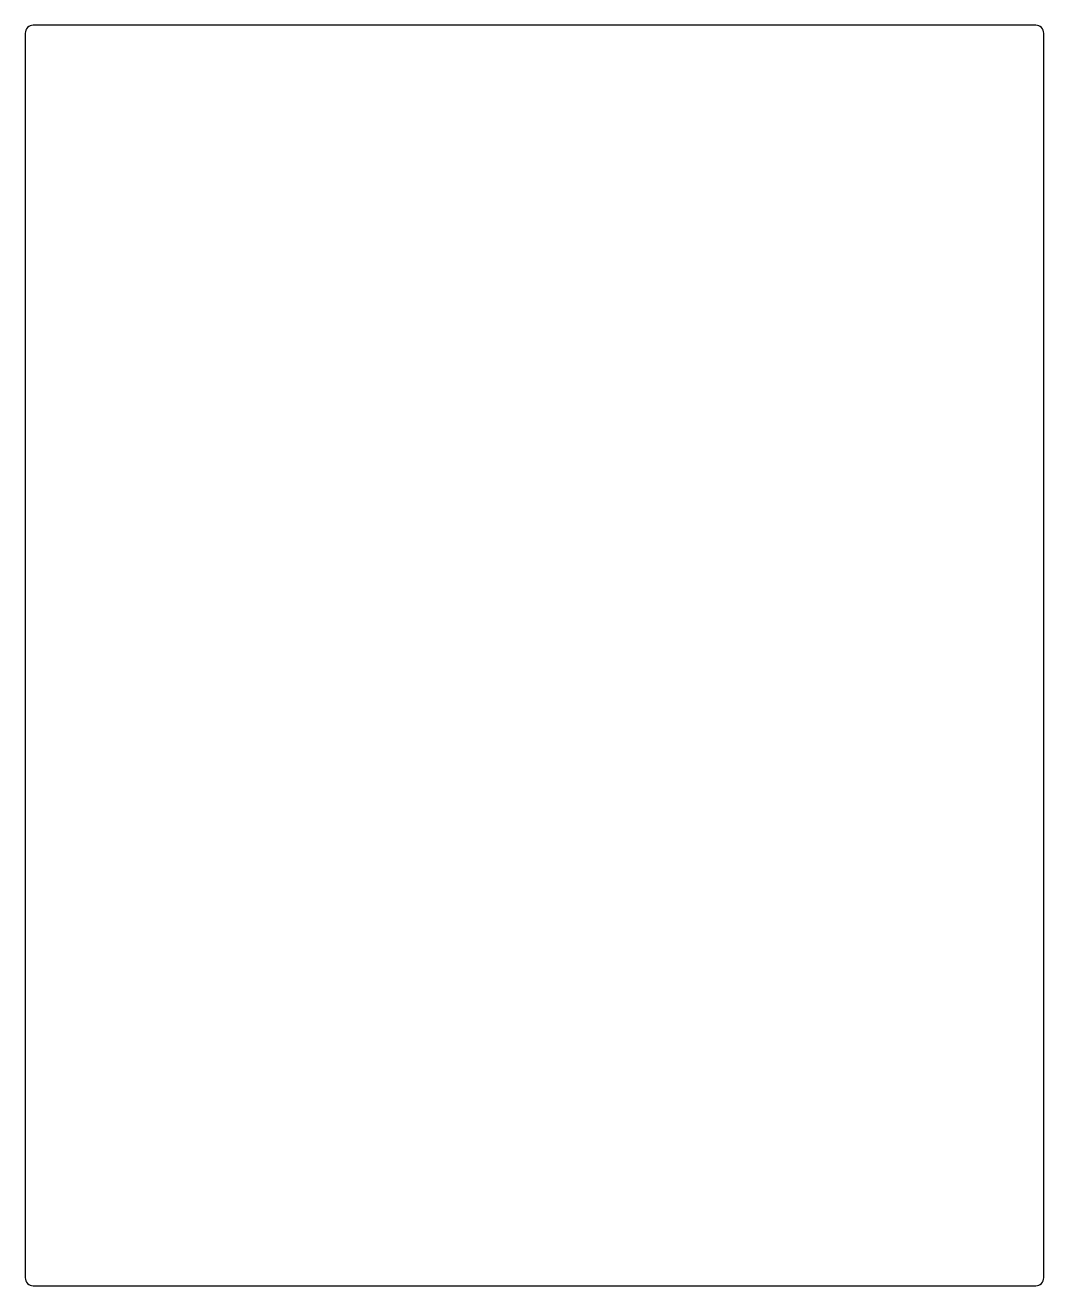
# Model space of a CAD drawing. Header units: millimetres. Extents: x -190 to 190, y -235 to 235.
import ezdxf

# ---------------------------------------------------------------- set-up
doc = ezdxf.new("R2010")
doc.units = ezdxf.units.MM
doc.layers.get('0').update_dxf_attribs({"linetype": 'CONTINUOUS'})

msp = doc.modelspace()

# ---------------------------------------------------------------- linework, layer by layer
msp.add_lwpolyline([(187, -234.5, 0.414214), (190, -231.5), (190, 232.5, 0.414214), (187, 235.5), (-187, 235.5, 0.414214), (-190, 232.5), (-190, -231.5, 0.414214), (-187, -234.5)], format="xyb", close=True)

doc.saveas('drawing.dxf')
